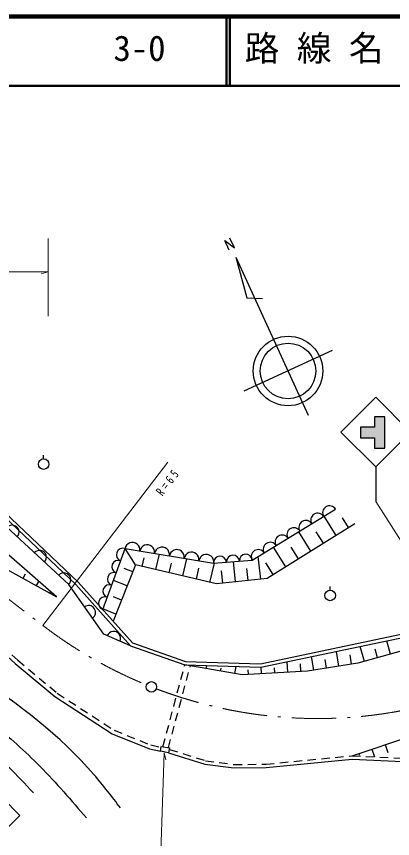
# Model space of a CAD drawing. Units: millimetres, scale not verified. Extents: x 40000 to 680000, y 20000 to 380000.
# Drawn here: x 147569 to 201639, y 261798 to 380000 of the extents above; entities that cross this region are included whole.
import ezdxf
from ezdxf.enums import TextEntityAlignment as Align

# ---------------------------------------------------------------- set-up
doc = ezdxf.new("R2010")
doc.units = ezdxf.units.MM
doc.header["$LTSCALE"] = 1000
doc.linetypes.add('USER2', pattern=[2, 1.2, -0.8])
doc.linetypes.add('USER4', pattern=[10, 6.4, -1.6, 0.4, -1.6])
for name, color, linetype, lineweight in [('M-BGD', 7, 'Continuous', 25), ('M-BMK', 2, 'USER4', 13), ('M-STR-HTXT', 7, 'Continuous', 13), ('M-STR-STR3', 7, 'Continuous', 25), ('M-STR-STRC', 7, 'Continuous', 25), ('M-TTL', 2, 'Continuous', 140), ('M-TTL-LINE', 7, 'Continuous', 50)]:
    doc.layers.add(name, color=color, linetype=linetype, lineweight=lineweight)
doc.layers.add('M-BMK-SRVR', color=3, linetype='Continuous')
doc.layers.add('M-TTL-TXT', color=7, linetype='Continuous')
doc.styles.add('ＭＳ ゴシック', font='')
doc.styles.get('ＭＳ ゴシック').set_extended_font_data('MS Gothic')

# ---------------------------------------------------------------- blocks, each defined once
blk = doc.blocks.new('MARK28C15L14W1')
at = {"color": 7, "linetype": 'Continuous', "lineweight": 13}
blk.add_line((0, 0), (0.014, -0.05), dxfattribs=at)
blk = doc.blocks.new('MARK5C10L10W1')
at = {"color": 3, "linetype": 'Continuous', "lineweight": 25}
blk.add_circle((0, 0), 0.05, dxfattribs=at)
blk = doc.blocks.new('MARK1221C15L12W1')
at = {"color": 7, "linetype": 'Continuous', "lineweight": 25}
blk.add_arc((0, 0), 0.05, 270, 90, dxfattribs=at)
blk = doc.blocks.new('MARK1553C15L7W1')
at = {"color": 7, "linetype": 'Continuous', "lineweight": 25}
blk.add_arc((0, 0), 0.05, 270, 90, dxfattribs=at)
blk = doc.blocks.new('MARK1119C15L7W1')
at = {"color": 7, "linetype": 'Continuous', "lineweight": 25}
blk.add_line((0, 0.024), (0, 0.05), dxfattribs=at)
blk.add_circle((0, -0.014), 0.038, dxfattribs=at)

msp = doc.modelspace()

# ---------------------------------------------------------------- hatches: boundary and pattern name
at = {"layer": 'M-STR-STRC'}
msp.add_hatch(color=256, dxfattribs=at).paths.add_polyline_path([(200538, 322433), (199038, 322433), (199038, 320933), (197038, 320933), (197038, 319433), (199038, 319433), (199038, 317933), (200538, 317933)])

# ---------------------------------------------------------------- linework, layer by layer
at = {"layer": 'M-BGD'}
for p, q in [((179102, 345391), (180696, 339520)), ((179102, 345391), (189530, 322669)), ((180696, 339520), (182931, 339446)), ((192972, 331951), (180248, 326111)), ((193521, 305376), (191794, 308143)), ((195327, 306502), (194454, 307901)), ((189911, 303122), (188166, 305918)), ((191716, 304249), (190674, 305918)), ((164687, 301145), (163182, 303484)), ((167603, 300461), (168122, 302674)), ((186300, 300869), (184538, 303693)), ((188105, 301996), (187053, 303682)), ((165659, 300917), (165952, 302165)), ((171492, 299549), (172073, 302026)), ((179068, 298698), (178758, 301610)), ((182687, 299083), (182340, 302345)), ((184495, 299743), (183432, 301446)), ((164687, 301145), (161476, 293064)), ((164285, 300135), (163063, 300620)), ((169548, 300005), (169878, 301412)), ((173437, 299093), (173804, 300658)), ((175381, 298637), (176030, 301403)), ((177258, 298505), (177069, 300285)), ((180878, 298890), (180695, 300605)), ((148518, 299224), (148857, 299840)), ((150450, 298159), (150789, 298775)), ((163483, 298115), (161498, 298903)), ((152382, 297094), (152450, 297218)), ((162680, 296094), (161521, 296555)), ((161877, 294074), (159998, 294821)), ((201348, 288322), (200819, 290225)), ((193935, 286587), (193599, 288711)), ((197590, 287278), (196994, 289423)), ((199469, 287800), (199132, 289014)), ((190314, 286014), (190007, 287957)), ((192125, 286301), (191932, 287521)), ((195746, 286873), (195536, 288202)), ((172804, 286596), (172819, 286683)), ((174859, 286241), (174934, 286673)), ((176914, 285886), (176988, 286318)), ((178969, 285531), (179143, 286538)), ((180937, 285406), (180902, 286052)), ((182820, 285509), (182769, 286439)), ((184703, 285613), (184663, 286343)), ((186585, 285716), (186502, 287222)), ((188468, 285819), (188409, 286896)), ((195816, 273704), (214847, 280079)), ((198671, 274660), (199043, 273548)), ((200574, 275298), (200946, 274186)), ((196768, 274023), (196842, 273800))]:
    msp.add_line(p, q, dxfattribs=at)
at = {"layer": 'M-BGD', "linetype": 'USER2'}
for p, q in [((168629, 275009), (171777, 286774)), ((169420, 274868), (172568, 286637))]:
    msp.add_line(p, q, dxfattribs=at)
at = {"layer": 'M-BGD'}
for points in [[(178163, 346391), (177519, 347794), (178893, 346721), (178239, 348126)], [(83927, 317275), (97766, 320921), (104499, 322092), (112217, 322784), (123020, 320208), (130272, 314752), (145620, 300821), (153348, 296562), (142963, 305544), (131347, 318628), (132908, 320293), (124642, 328220), (124882, 331334)], [(133252, 320655), (156457, 298652), (164275, 289947), (171870, 287271), (182655, 286926), (208794, 292409), (215304, 292731)], [(132908, 320293), (156098, 298302), (163989, 289518), (171777, 286774), (182699, 286424), (208858, 291912), (215439, 292237)], [(104913, 311783), (109521, 311401), (119558, 308518), (125571, 305300), (130276, 302527), (147369, 286979), (153088, 282219), (161317, 276845), (166710, 274675), (168258, 274349)], [(159969, 294741), (163182, 303484), (175919, 301395), (181478, 301817), (193443, 309155)], [(196229, 307065), (183592, 299180), (176353, 298409), (164687, 301145)], [(215439, 292237), (196651, 287017), (189409, 285871), (179996, 285354), (171777, 286774)], [(169446, 274137), (174638, 272501), (178813, 271946), (183474, 271995), (195829, 273203), (203073, 272854)]]:
    msp.add_lwpolyline(points, dxfattribs=at)
at = {"layer": 'M-BGD', "linetype": 'USER2'}
for points in [[(84566, 309288), (92704, 311573), (94812, 311892), (100283, 312510), (104946, 312382), (109630, 311994), (119785, 309077), (125865, 305823), (130634, 303013), (147763, 287431), (153445, 282703), (161595, 277380), (166885, 275251), (168364, 274940)], [(169596, 274614), (174747, 272991), (178843, 272446), (183447, 272495), (195816, 273704), (203070, 273354)]]:
    msp.add_lwpolyline(points, dxfattribs=at)
at = {"layer": 'M-BGD'}
msp.add_lwpolyline([(169446, 274137), (168258, 274349), (168384, 275053), (169572, 274841)], close=True, dxfattribs=at)
for radius in [5000, 4000]:
    msp.add_circle((186610, 329031), radius, dxfattribs=at)
for points, knots in [([(120616, 300270), (122483, 297225), (124350, 294180), (126761, 291627), (128754, 289518), (131119, 287745), (133505, 286030), (137064, 283472), (140668, 281045), (144077, 278334), (146493, 276414), (148810, 274351), (150982, 272152), (153309, 269795), (155469, 267281), (157628, 264767)], [0, 0, 0, 0, 1, 1, 1, 2, 2, 2, 3, 3, 3, 4, 4, 4, 5, 5, 5, 5]), ([(162536, 266193), (161290, 267819), (160044, 269445), (158710, 270991), (153853, 276620), (147818, 281207), (141583, 285324), (138634, 287271), (135640, 289114), (132898, 291337), (131182, 292728), (129565, 294269), (128222, 296013), (127206, 297332), (126348, 298768), (125489, 300203)], [0, 0, 0, 0, 1, 1, 1, 2, 2, 2, 3, 3, 3, 4, 4, 4, 5, 5, 5, 5]), ([(150010, 268382), (147637, 270895), (145263, 273409), (142664, 275650), (138601, 279152), (133986, 281988), (129371, 284823)], [0, 0, 0, 0, 1, 1, 1, 2, 2, 2, 2])]:
    msp.add_open_spline(points, degree=3, knots=knots, dxfattribs=at)
at = {"layer": 'M-BMK'}
msp.add_line((135648, 304469), (151356, 292443), dxfattribs=at)
for start, end in [(232.56155, 247.76697), (249.08919, 294.50798)]:
    msp.add_arc((190870, 344053), 65000, start, end, dxfattribs=at)
at = {"layer": 'M-STR-HTXT'}
for p, q in [((152139, 348094), (152139, 336906)), ((119520, 343284), (152139, 343284)), ((169314, 315899), (151356, 292443)), ((199216, 310245), (211327, 291243))]:
    msp.add_line(p, q, dxfattribs=at)
msp.add_lwpolyline([(168794, 274135), (168064, 252758), (190939, 252758)], dxfattribs=at)
at = {"layer": 'M-STR-STR3'}
msp.add_lwpolyline([(163989, 289518), (160117, 291205), (155117, 298319), (137141, 314894)], dxfattribs=at)
at = {"layer": 'M-STR-STRC'}
msp.add_line((199216, 315245), (199216, 310245), dxfattribs=at)
for points in [[(199216, 315245), (204216, 320245), (199216, 325245), (194216, 320245)], [(200538, 317933), (200538, 322433), (199038, 322433), (199038, 320933), (197038, 320933), (197038, 319433), (199038, 319433), (199038, 317933)], [(143071, 260137), (148071, 265137), (143071, 270137), (138071, 265137)]]:
    msp.add_lwpolyline(points, close=True, dxfattribs=at)
at = {"layer": 'M-TTL'}
msp.add_line((680000, 380000), (40000, 380000), dxfattribs=at)
at = {"layer": 'M-TTL-LINE'}
for p, q in [((177750, 380000), (177750, 370000)), ((178250, 380000), (178250, 370000)), ((40000, 370000), (680000, 370000))]:
    msp.add_line(p, q, dxfattribs=at)

# ---------------------------------------------------------------- block references
at = {"layer": 'M-BGD', "xscale": 20000, "yscale": 20000}
for p in [(151478, 315916), (192668, 297032)]:
    msp.add_blockref('MARK1119C15L7W1', p, dxfattribs=at)
at = {"layer": 'M-BGD'}
for p, xscale, yscale, rotation in [((192588, 308631), 20052, 20052, 121.52102), ((190879, 307582), 20052, 20052, 121.52102), ((189170, 306534), 20052, 20052, 121.52102), ((187460, 305486), 20052, 20052, 121.52102), ((185751, 304437), 20052, 20052, 121.52102), ((162861, 302610), 18629, 18629, 159.81968), ((164244, 303310), 21511, 21511, 80.68291), ((166366, 302962), 21511, 21511, 80.68291), ((168489, 302614), 21511, 21511, 80.68291), ((184042, 303389), 20052, 20052, 121.52102), ((170612, 302265), 21512, 21512, 80.68291), ((172735, 301917), 21511, 21511, 80.68291), ((174857, 301569), 21511, 21511, 80.68291), ((178698, 301606), 18584, 18584, 94.34013), ((180551, 301746), 18584, 18584, 94.34013), ((182332, 302341), 20052, 20052, 121.52102), ((162218, 300861), 18629, 18629, 159.81968), ((176845, 301465), 18584, 18584, 94.34013), ((161576, 299113), 18629, 18629, 159.81968), ((160933, 297364), 18629, 18629, 159.81968), ((160290, 295616), 18629, 18629, 159.81968)]:
    msp.add_blockref('MARK1553C15L7W1', p, dxfattribs=dict(at, xscale=xscale, yscale=yscale, rotation=rotation))
at = {"layer": 'M-BMK-SRVR', "xscale": 15000, "yscale": 15000}
msp.add_blockref('MARK5C10L10W1', (166971, 283606), dxfattribs=at)
at = {"layer": 'M-STR-HTXT', "xscale": 20000, "yscale": 20000}
for p, rotation in [((152139, 343284), 270), ((168794, 274135), 358.04432)]:
    msp.add_blockref('MARK28C15L14W1', p, dxfattribs=dict(at, rotation=rotation))
at = {"layer": 'M-STR-STR3', "xscale": 20000, "yscale": 20000}
for p, rotation in [((146953, 305846), 47.32205), ((150878, 302228), 47.32205), ((154381, 298997), 47.32205), ((157940, 294301), 35.09944), ((161541, 290584), 66.46564)]:
    msp.add_blockref('MARK1221C15L12W1', p, dxfattribs=dict(at, rotation=rotation))

# ---------------------------------------------------------------- texts
at = {"layer": 'M-STR-HTXT', "insert": (168564, 310953), "char_height": 1320, "attachment_point": 7, "rotation": 52.4, "style": 'ＭＳ ゴシック'}
msp.add_mtext('\\T1.65;\\W0.75;R=65', dxfattribs=at)
at = {"layer": 'M-TTL-TXT', "style": 'ＭＳ ゴシック'}
for s, p in [('3-0', (161521, 372500)), ('路 線 名', (180380, 372500))]:
    msp.add_text(s, height=3666, dxfattribs=at).set_placement(p, align=Align.BOTTOM_LEFT)

doc.saveas('drawing.dxf')
